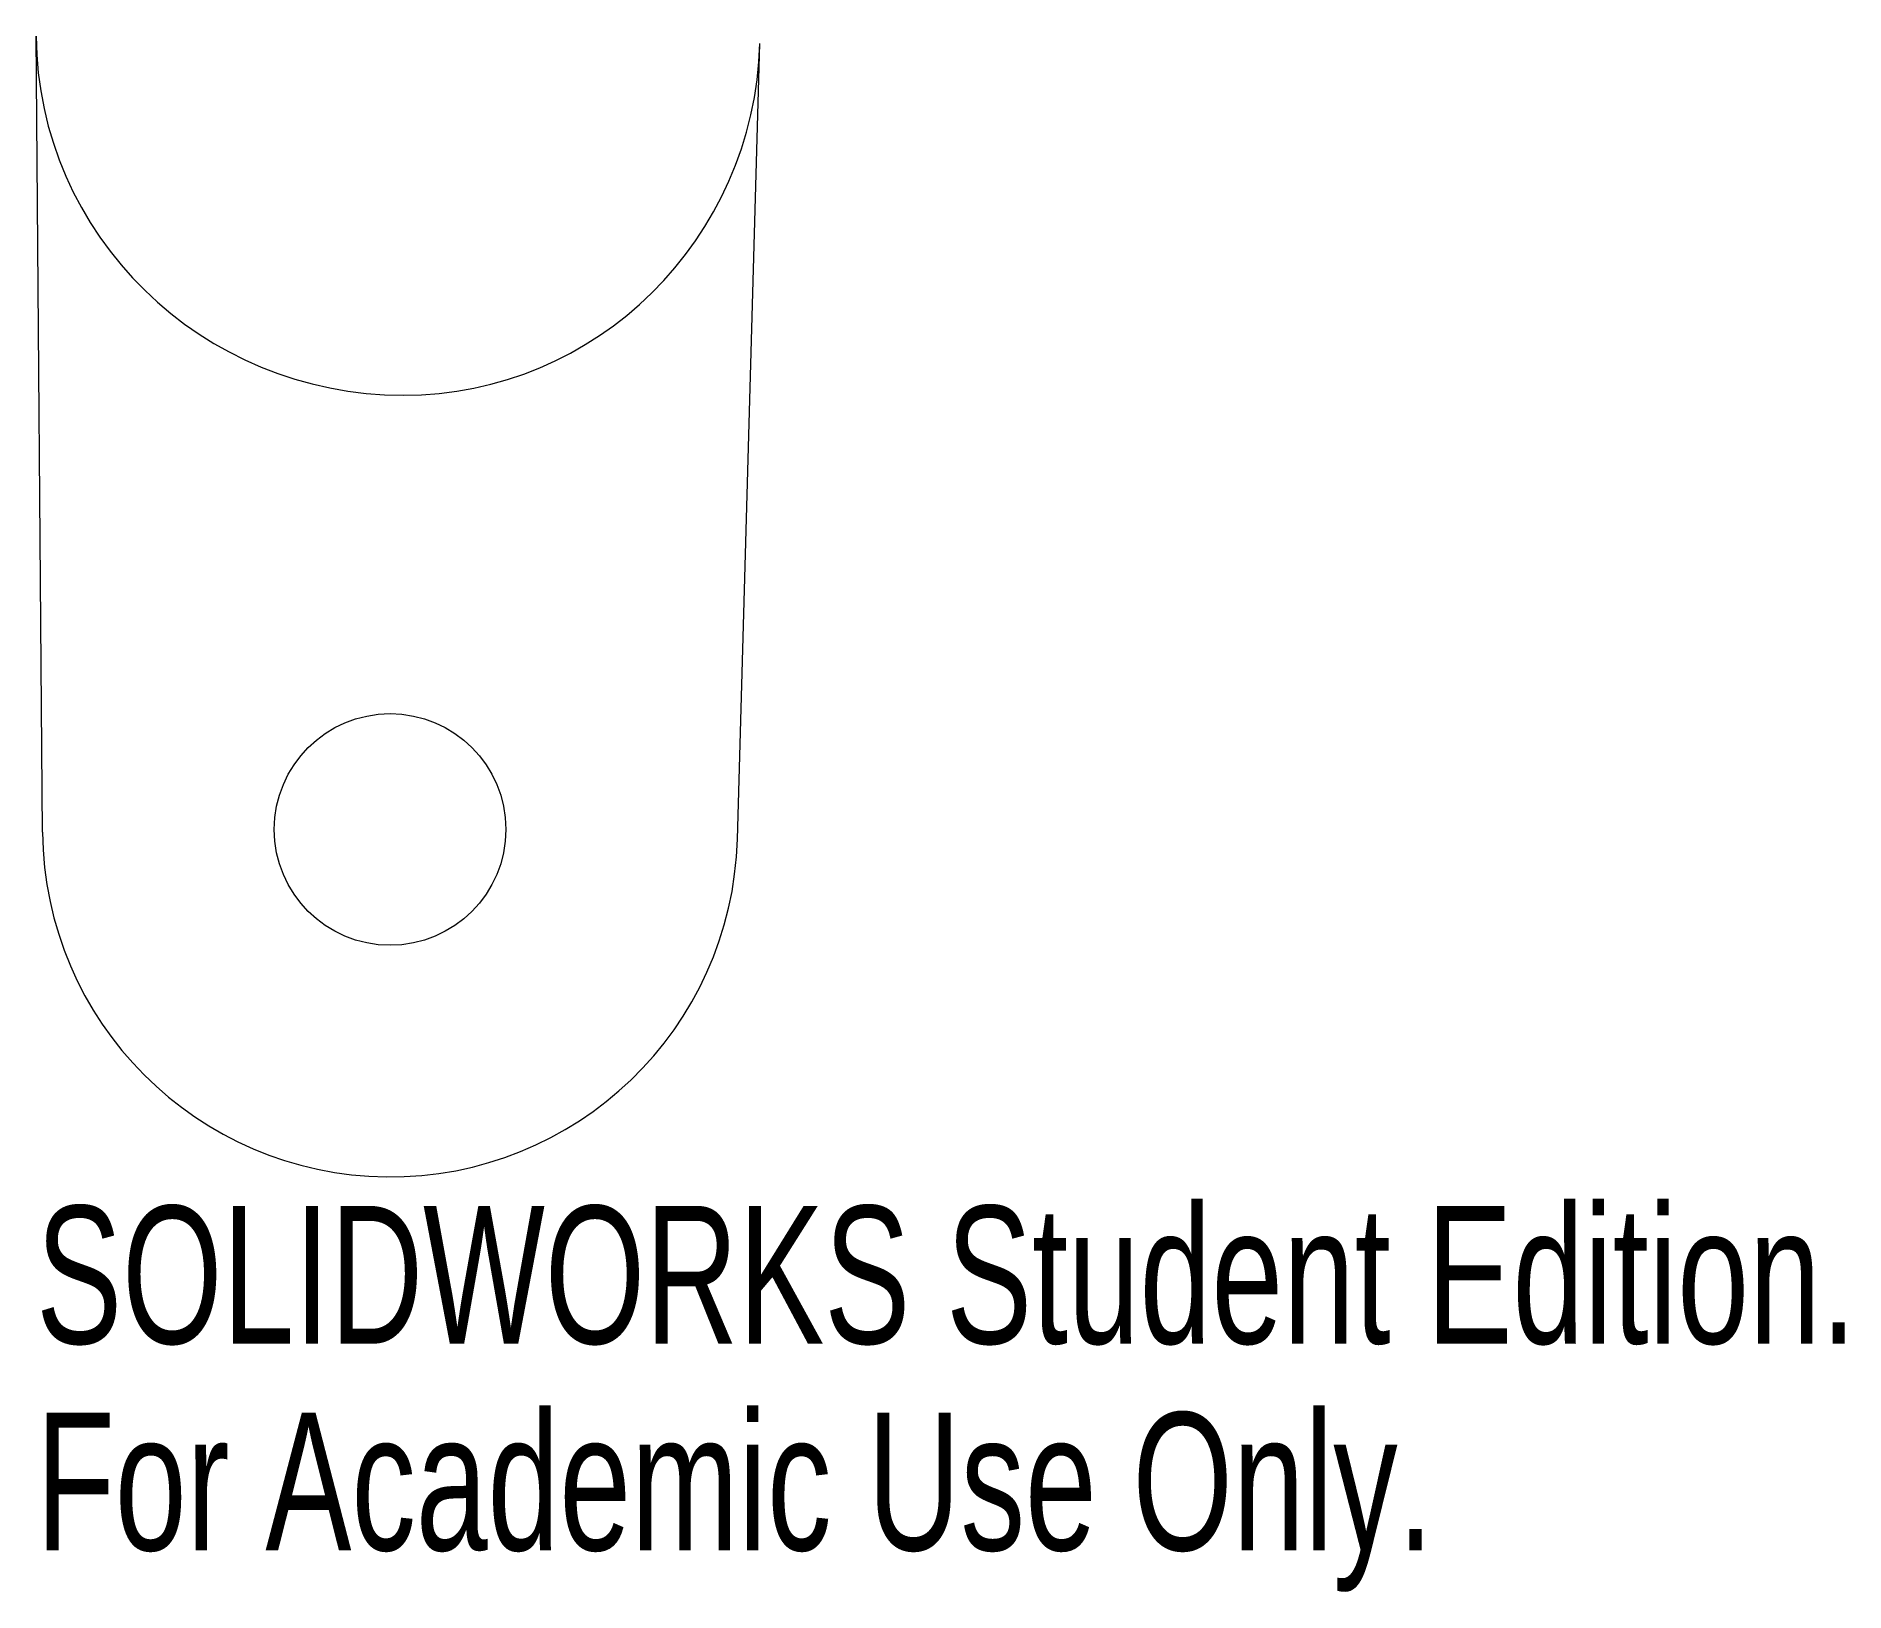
# Model space of a CAD drawing. Header units: inches. Extents: x 3.93 to 6.43, y 3.35 to 5.5.
import ezdxf

# ---------------------------------------------------------------- set-up
doc = ezdxf.new("R2010")
doc.units = ezdxf.units.IN
doc.header["$MEASUREMENT"] = 0
doc.styles.add('SLDTEXTSTYLE0', font='TXT', dxfattribs={"width": 0.7})

msp = doc.modelspace()

# ---------------------------------------------------------------- linework, layer by layer
at = {"color": 7, "linetype": 'Continuous', "lineweight": 15}
for p, q in [((3.9392, 4.3961), (3.9303, 5.496)), ((4.899, 4.3865), (4.93, 5.4857))]:
    msp.add_line(p, q, dxfattribs=at)
msp.add_circle((4.4192, 4.4), 0.16, dxfattribs=at)
msp.add_arc((4.4192, 4.4), 0.48, 180.464, 358.3861, dxfattribs=at)
for major_axis, ratio, start_param, end_param in [((-0.5074, 0), 0.9855, 0.007982, 1.570796), ((0, -0.5), 0.985067, 0, 1.542202)]:
    msp.add_ellipse((4.4377, 5.5), major_axis=major_axis, ratio=ratio, start_param=start_param, end_param=end_param, dxfattribs=at)

# ---------------------------------------------------------------- texts
at = {"color": 7, "linetype": 'Continuous', "char_height": 0.1903, "attachment_point": 1, "style": 'SLDTEXTSTYLE0'}
for s, insert in [('SOLIDWORKS Student Edition.', (3.9303, 3.8799)), ('For Academic Use Only.', (3.9303, 3.5944))]:
    msp.add_mtext(s, dxfattribs=dict(at, insert=insert))

doc.saveas('drawing.dxf')
